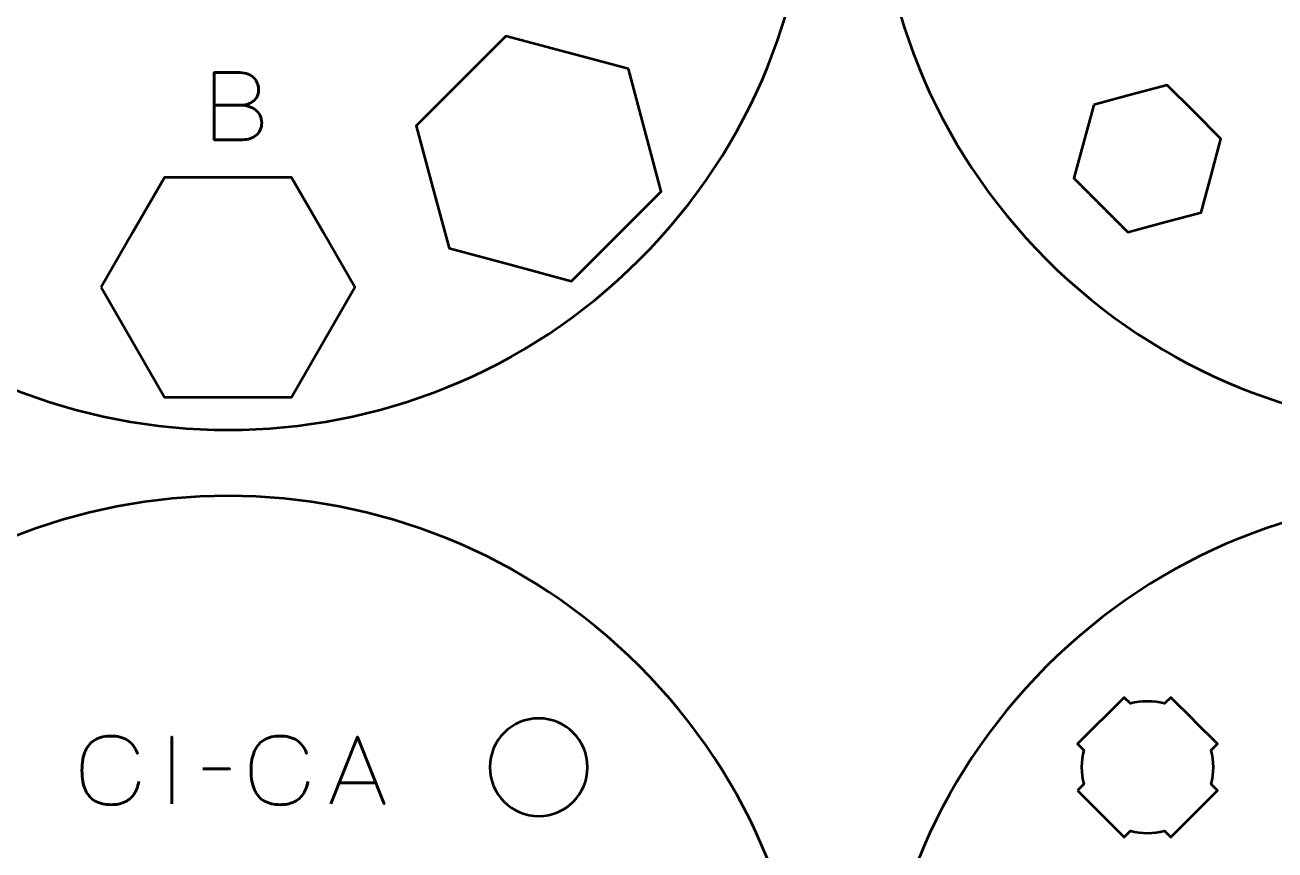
# Model space of a CAD drawing. Header units: centimetres. Extents: x -21 to 0, y -29.7 to 0.
# Drawn here: x -15.32 to -9.63, y -13.41 to -9.66 of the extents above; entities that cross this region are included whole.
import ezdxf

# ---------------------------------------------------------------- set-up
doc = ezdxf.new("R2010")
doc.units = ezdxf.units.CM
doc.header["$MEASUREMENT"] = 0
doc.layers.add('Layer 1', color=7, linetype='Continuous')

msp = doc.modelspace()

# ---------------------------------------------------------------- linework, layer by layer
at = {"layer": 'Layer 1', "color": 1, "lineweight": 53}
msp.add_open_spline([(-21.00003, -29.19995), (-21.00003, -29.19995), (-21.00003, -2.29992), (-21.00003, -2.29992), (-21.00003, -2.29992), (-21.00003, -2.21709), (-20.93286, -2.14992), (-20.85003, -2.14992), (-20.85003, -2.14992), (-20.7672, -2.14992), (-20.70003, -2.08275), (-20.70003, -1.99992), (-20.70003, -1.99992), (-20.70003, -1.91709), (-20.7672, -1.84992), (-20.85003, -1.84992), (-20.85003, -1.84992), (-20.93286, -1.84992), (-21.00003, -1.78275), (-21.00003, -1.69992), (-21.00003, -1.69992), (-21.00003, -1.61709), (-20.93286, -1.54992), (-20.85003, -1.54992), (-20.85003, -1.54992), (-20.7672, -1.54992), (-20.70003, -1.48275), (-20.70003, -1.39992), (-20.70003, -1.39992), (-20.70003, -1.31709), (-20.7672, -1.24992), (-20.85003, -1.24992), (-20.85003, -1.24992), (-20.93286, -1.24992), (-21.00003, -1.18275), (-21.00003, -1.09992), (-21.00003, -1.09992), (-21.00003, -1.09992), (-21.00003, -0.49992), (-21.00003, -0.49992), (-21.00003, -0.49992), (-21.00003, -0.22295), (-20.77694, 0.00004), (-20.49994, 0.00004), (-20.49994, 0.00004), (-20.49994, 0.00004), (-0.50008, 0.00004), (-0.50008, 0.00004), (-0.50008, 0.00004), (-0.22294, 0.00004), (0.00002, -0.22295), (0.00002, -0.49992), (0.00002, -0.49992), (0.00002, -0.49992), (0.00002, -29.19995), (0.00002, -29.19995), (0.00002, -29.19995), (0.00002, -29.47695), (-0.22294, -29.70004), (-0.50008, -29.70004), (-0.50008, -29.70004), (-0.50008, -29.70004), (-20.49994, -29.70004), (-20.49994, -29.70004), (-20.49994, -29.70004), (-20.77694, -29.70004), (-21.00003, -29.47695), (-21.00003, -29.19995)], degree=3, knots=[0, 0, 0, 0, 0.0588235, 0.0588235, 0.0588235, 0.0588235, 0.1176471, 0.1176471, 0.1176471, 0.1176471, 0.1764706, 0.1764706, 0.1764706, 0.1764706, 0.2352941, 0.2352941, 0.2352941, 0.2352941, 0.2941176, 0.2941176, 0.2941176, 0.2941176, 0.3529412, 0.3529412, 0.3529412, 0.3529412, 0.4117647, 0.4117647, 0.4117647, 0.4117647, 0.4705882, 0.4705882, 0.4705882, 0.4705882, 0.5294118, 0.5294118, 0.5294118, 0.5294118, 0.5882353, 0.5882353, 0.5882353, 0.5882353, 0.6470588, 0.6470588, 0.6470588, 0.6470588, 0.7058824, 0.7058824, 0.7058824, 0.7058824, 0.7647059, 0.7647059, 0.7647059, 0.7647059, 0.8235294, 0.8235294, 0.8235294, 0.8235294, 0.8823529, 0.8823529, 0.8823529, 0.8823529, 0.9411765, 0.9411765, 0.9411765, 0.9411765, 1, 1, 1, 1], dxfattribs=at)
at = {"layer": 'Layer 1', "color": 3, "lineweight": 53}
for points, knots in [([(-16.27379, -6.97608), (-15.83286, -6.53515), (-15.27506, -6.28229), (-14.69999, -6.21718), (-14.69999, -6.21718), (-14.69999, -6.21718), (-14.69999, -7.39992), (-14.69999, -7.39992), (-14.69999, -7.39992), (-14.69999, -7.39992), (-14.54998, -7.39992), (-14.54998, -7.39992), (-14.54998, -7.39992), (-14.54998, -7.39992), (-14.54998, -7.99986), (-14.54998, -7.99986), (-14.54998, -7.99986), (-14.54998, -7.99986), (-14.66999, -7.99986), (-14.66999, -7.99986), (-14.66999, -7.99986), (-14.66999, -7.99986), (-14.66999, -8.29986), (-14.66999, -8.29986), (-14.66999, -8.29986), (-14.66999, -8.29986), (-14.54998, -8.29986), (-14.54998, -8.29986), (-14.54998, -8.29986), (-14.54998, -8.29986), (-14.54998, -8.66485), (-14.54998, -8.66485), (-14.54998, -8.66485), (-14.54998, -8.66485), (-14.59658, -8.66485), (-14.59658, -8.66485), (-14.59658, -8.66485), (-14.64208, -8.71318), (-14.66998, -8.77826), (-14.66998, -8.84986), (-14.66998, -8.84986), (-14.66998, -8.92145), (-14.64208, -8.98653), (-14.5966, -9.03485), (-14.5966, -9.03485), (-14.5966, -9.03485), (-14.20336, -9.03485), (-14.20336, -9.03485), (-14.20336, -9.03485), (-14.15788, -8.98653), (-14.12998, -8.92145), (-14.12998, -8.84986), (-14.12998, -8.84986), (-14.12998, -8.77826), (-14.15788, -8.71318), (-14.20338, -8.66485), (-14.20338, -8.66485), (-14.20338, -8.66485), (-14.24998, -8.66485), (-14.24998, -8.66485), (-14.24998, -8.66485), (-14.24998, -8.66485), (-14.24998, -8.29986), (-14.24998, -8.29986), (-14.24998, -8.29986), (-14.24998, -8.29986), (-14.12999, -8.29986), (-14.12999, -8.29986), (-14.12999, -8.29986), (-14.12999, -8.29986), (-14.12999, -7.99986), (-14.12999, -7.99986), (-14.12999, -7.99986), (-14.12999, -7.99986), (-14.24998, -7.99986), (-14.24998, -7.99986), (-14.24998, -7.99986), (-14.24998, -7.99986), (-14.24998, -7.39992), (-14.24998, -7.39992), (-14.24998, -7.39992), (-14.24998, -7.39992), (-14.09999, -7.39992), (-14.09999, -7.39992), (-14.09999, -7.39992), (-14.09999, -7.39992), (-14.09999, -6.21716), (-14.09999, -6.21716), (-14.09999, -6.21716), (-13.52491, -6.28224), (-12.96709, -6.53515), (-12.52613, -6.97611), (-12.52613, -6.97611), (-11.49143, -8.01081), (-11.49143, -9.68905), (-12.52613, -10.72375), (-12.52613, -10.72375), (-13.56086, -11.75848), (-15.23909, -11.75848), (-16.27379, -10.72378), (-16.27379, -10.72378), (-17.30852, -9.68905), (-17.30852, -8.01081), (-16.27379, -6.97608)], [0, 0, 0, 0, 0.0384615, 0.0384615, 0.0384615, 0.0384615, 0.0769231, 0.0769231, 0.0769231, 0.0769231, 0.1153846, 0.1153846, 0.1153846, 0.1153846, 0.1538462, 0.1538462, 0.1538462, 0.1538462, 0.1923077, 0.1923077, 0.1923077, 0.1923077, 0.2307692, 0.2307692, 0.2307692, 0.2307692, 0.2692308, 0.2692308, 0.2692308, 0.2692308, 0.3076923, 0.3076923, 0.3076923, 0.3076923, 0.3461538, 0.3461538, 0.3461538, 0.3461538, 0.3846154, 0.3846154, 0.3846154, 0.3846154, 0.4230769, 0.4230769, 0.4230769, 0.4230769, 0.4615385, 0.4615385, 0.4615385, 0.4615385, 0.5, 0.5, 0.5, 0.5, 0.5384615, 0.5384615, 0.5384615, 0.5384615, 0.5769231, 0.5769231, 0.5769231, 0.5769231, 0.6153846, 0.6153846, 0.6153846, 0.6153846, 0.6538462, 0.6538462, 0.6538462, 0.6538462, 0.6923077, 0.6923077, 0.6923077, 0.6923077, 0.7307692, 0.7307692, 0.7307692, 0.7307692, 0.7692308, 0.7692308, 0.7692308, 0.7692308, 0.8076923, 0.8076923, 0.8076923, 0.8076923, 0.8461538, 0.8461538, 0.8461538, 0.8461538, 0.8846154, 0.8846154, 0.8846154, 0.8846154, 0.9230769, 0.9230769, 0.9230769, 0.9230769, 0.9615385, 0.9615385, 0.9615385, 0.9615385, 1, 1, 1, 1]), ([(-10.67379, -6.97608), (-10.23286, -6.53515), (-9.67506, -6.28229), (-9.09999, -6.21718), (-9.09999, -6.21718), (-9.09999, -6.21718), (-9.09999, -7.39992), (-9.09999, -7.39992), (-9.09999, -7.39992), (-9.09999, -7.39992), (-8.94998, -7.39992), (-8.94998, -7.39992), (-8.94998, -7.39992), (-8.94998, -7.39992), (-8.94998, -7.99986), (-8.94998, -7.99986), (-8.94998, -7.99986), (-8.94998, -7.99986), (-9.06999, -7.99986), (-9.06999, -7.99986), (-9.06999, -7.99986), (-9.06999, -7.99986), (-9.06999, -8.29986), (-9.06999, -8.29986), (-9.06999, -8.29986), (-9.06999, -8.29986), (-8.94998, -8.29986), (-8.94998, -8.29986), (-8.94998, -8.29986), (-8.94998, -8.29986), (-8.94998, -8.66485), (-8.94998, -8.66485), (-8.94998, -8.66485), (-8.94998, -8.66485), (-8.99658, -8.66485), (-8.99658, -8.66485), (-8.99658, -8.66485), (-9.04208, -8.71318), (-9.06998, -8.77826), (-9.06998, -8.84986), (-9.06998, -8.84986), (-9.06998, -8.92145), (-9.04208, -8.98653), (-8.9966, -9.03485), (-8.9966, -9.03485), (-8.9966, -9.03485), (-8.60336, -9.03485), (-8.60336, -9.03485), (-8.60336, -9.03485), (-8.55788, -8.98653), (-8.52998, -8.92145), (-8.52998, -8.84986), (-8.52998, -8.84986), (-8.52998, -8.77826), (-8.55788, -8.71318), (-8.60338, -8.66485), (-8.60338, -8.66485), (-8.60338, -8.66485), (-8.64998, -8.66485), (-8.64998, -8.66485), (-8.64998, -8.66485), (-8.64998, -8.66485), (-8.64998, -8.29986), (-8.64998, -8.29986), (-8.64998, -8.29986), (-8.64998, -8.29986), (-8.52999, -8.29986), (-8.52999, -8.29986), (-8.52999, -8.29986), (-8.52999, -8.29986), (-8.52999, -7.99986), (-8.52999, -7.99986), (-8.52999, -7.99986), (-8.52999, -7.99986), (-8.64998, -7.99986), (-8.64998, -7.99986), (-8.64998, -7.99986), (-8.64998, -7.99986), (-8.64998, -7.39992), (-8.64998, -7.39992), (-8.64998, -7.39992), (-8.64998, -7.39992), (-8.49999, -7.39992), (-8.49999, -7.39992), (-8.49999, -7.39992), (-8.49999, -7.39992), (-8.49999, -6.21716), (-8.49999, -6.21716), (-8.49999, -6.21716), (-7.92491, -6.28224), (-7.36709, -6.53515), (-6.92613, -6.97611), (-6.92613, -6.97611), (-5.89143, -8.01081), (-5.89143, -9.68905), (-6.92613, -10.72375), (-6.92613, -10.72375), (-7.96086, -11.75848), (-9.63909, -11.75848), (-10.67379, -10.72378), (-10.67379, -10.72378), (-11.70852, -9.68905), (-11.70852, -8.01081), (-10.67379, -6.97608)], [0, 0, 0, 0, 0.0384615, 0.0384615, 0.0384615, 0.0384615, 0.0769231, 0.0769231, 0.0769231, 0.0769231, 0.1153846, 0.1153846, 0.1153846, 0.1153846, 0.1538462, 0.1538462, 0.1538462, 0.1538462, 0.1923077, 0.1923077, 0.1923077, 0.1923077, 0.2307692, 0.2307692, 0.2307692, 0.2307692, 0.2692308, 0.2692308, 0.2692308, 0.2692308, 0.3076923, 0.3076923, 0.3076923, 0.3076923, 0.3461538, 0.3461538, 0.3461538, 0.3461538, 0.3846154, 0.3846154, 0.3846154, 0.3846154, 0.4230769, 0.4230769, 0.4230769, 0.4230769, 0.4615385, 0.4615385, 0.4615385, 0.4615385, 0.5, 0.5, 0.5, 0.5, 0.5384615, 0.5384615, 0.5384615, 0.5384615, 0.5769231, 0.5769231, 0.5769231, 0.5769231, 0.6153846, 0.6153846, 0.6153846, 0.6153846, 0.6538462, 0.6538462, 0.6538462, 0.6538462, 0.6923077, 0.6923077, 0.6923077, 0.6923077, 0.7307692, 0.7307692, 0.7307692, 0.7307692, 0.7692308, 0.7692308, 0.7692308, 0.7692308, 0.8076923, 0.8076923, 0.8076923, 0.8076923, 0.8461538, 0.8461538, 0.8461538, 0.8461538, 0.8846154, 0.8846154, 0.8846154, 0.8846154, 0.9230769, 0.9230769, 0.9230769, 0.9230769, 0.9615385, 0.9615385, 0.9615385, 0.9615385, 1, 1, 1, 1]), ([(-16.27383, -12.57613), (-15.23913, -11.54143), (-13.5609, -11.54143), (-12.52617, -12.57616), (-12.52617, -12.57616), (-11.49147, -13.61086), (-11.49147, -15.2891), (-12.52617, -16.3238), (-12.52617, -16.3238), (-13.5609, -17.35853), (-15.23913, -17.35853), (-16.27383, -16.32383), (-16.27383, -16.32383), (-17.30856, -15.2891), (-17.30856, -13.61086), (-16.27383, -12.57613)], [0, 0, 0, 0, 0.25, 0.25, 0.25, 0.25, 0.5, 0.5, 0.5, 0.5, 0.75, 0.75, 0.75, 0.75, 1, 1, 1, 1]), ([(-10.67383, -12.57613), (-9.63913, -11.54143), (-7.9609, -11.54143), (-6.92617, -12.57616), (-6.92617, -12.57616), (-5.89147, -13.61086), (-5.89147, -15.2891), (-6.92617, -16.3238), (-6.92617, -16.3238), (-7.9609, -17.35853), (-9.63913, -17.35853), (-10.67383, -16.32383), (-10.67383, -16.32383), (-11.70856, -15.2891), (-11.70856, -13.61086), (-10.67383, -12.57613)], [0, 0, 0, 0, 0.25, 0.25, 0.25, 0.25, 0.5, 0.5, 0.5, 0.5, 0.75, 0.75, 0.75, 0.75, 1, 1, 1, 1])]:
    msp.add_open_spline(points, degree=3, knots=knots, dxfattribs=at)
at = {"layer": 'Layer 1', "lineweight": 53}
for points, knots in [([(-12.57752, -9.85589), (-12.57752, -9.85589), (-12.50281, -10.13473), (-12.50281, -10.13473), (-12.50281, -10.13473), (-12.50281, -10.13473), (-12.42809, -10.41357), (-12.42809, -10.41357), (-12.42809, -10.41357), (-12.42809, -10.41357), (-12.63222, -10.61769), (-12.63222, -10.61769), (-12.63222, -10.61769), (-12.63222, -10.61769), (-12.83634, -10.82182), (-12.83634, -10.82182), (-12.83634, -10.82182), (-12.83634, -10.82182), (-13.11518, -10.7471), (-13.11518, -10.7471), (-13.11518, -10.7471), (-13.11518, -10.7471), (-13.39402, -10.67239), (-13.39402, -10.67239), (-13.39402, -10.67239), (-13.39402, -10.67239), (-13.46873, -10.39355), (-13.46873, -10.39355), (-13.46873, -10.39355), (-13.46873, -10.39355), (-13.54345, -10.11471), (-13.54345, -10.11471), (-13.54345, -10.11471), (-13.54345, -10.11471), (-13.33933, -9.91058), (-13.33933, -9.91058), (-13.33933, -9.91058), (-13.33933, -9.91058), (-13.1352, -9.70646), (-13.1352, -9.70646), (-13.1352, -9.70646), (-13.1352, -9.70646), (-12.85636, -9.78118), (-12.85636, -9.78118), (-12.85636, -9.78118), (-12.85636, -9.78118), (-12.57752, -9.85589), (-12.57752, -9.85589)], [0, 0, 0, 0, 0.0833333, 0.0833333, 0.0833333, 0.0833333, 0.1666667, 0.1666667, 0.1666667, 0.1666667, 0.25, 0.25, 0.25, 0.25, 0.3333333, 0.3333333, 0.3333333, 0.3333333, 0.4166667, 0.4166667, 0.4166667, 0.4166667, 0.5, 0.5, 0.5, 0.5, 0.5833333, 0.5833333, 0.5833333, 0.5833333, 0.6666667, 0.6666667, 0.6666667, 0.6666667, 0.75, 0.75, 0.75, 0.75, 0.8333333, 0.8333333, 0.8333333, 0.8333333, 0.9166667, 0.9166667, 0.9166667, 0.9166667, 1, 1, 1, 1]), ([(-10.45914, -10.01918), (-10.45914, -10.01918), (-10.29184, -9.97435), (-10.29184, -9.97435), (-10.29184, -9.97435), (-10.29184, -9.97435), (-10.12454, -9.92952), (-10.12454, -9.92952), (-10.12454, -9.92952), (-10.12454, -9.92952), (-10.00206, -10.05199), (-10.00206, -10.05199), (-10.00206, -10.05199), (-10.00206, -10.05199), (-9.87959, -10.17447), (-9.87959, -10.17447), (-9.87959, -10.17447), (-9.87959, -10.17447), (-9.92442, -10.34177), (-9.92442, -10.34177), (-9.92442, -10.34177), (-9.92442, -10.34177), (-9.96925, -10.50907), (-9.96925, -10.50907), (-9.96925, -10.50907), (-9.96925, -10.50907), (-10.13655, -10.5539), (-10.13655, -10.5539), (-10.13655, -10.5539), (-10.13655, -10.5539), (-10.30385, -10.59873), (-10.30385, -10.59873), (-10.30385, -10.59873), (-10.30385, -10.59873), (-10.42633, -10.47626), (-10.42633, -10.47626), (-10.42633, -10.47626), (-10.42633, -10.47626), (-10.5488, -10.35378), (-10.5488, -10.35378), (-10.5488, -10.35378), (-10.5488, -10.35378), (-10.50397, -10.18648), (-10.50397, -10.18648), (-10.50397, -10.18648), (-10.50397, -10.18648), (-10.45914, -10.01918), (-10.45914, -10.01918)], [0, 0, 0, 0, 0.0833333, 0.0833333, 0.0833333, 0.0833333, 0.1666667, 0.1666667, 0.1666667, 0.1666667, 0.25, 0.25, 0.25, 0.25, 0.3333333, 0.3333333, 0.3333333, 0.3333333, 0.4166667, 0.4166667, 0.4166667, 0.4166667, 0.5, 0.5, 0.5, 0.5, 0.5833333, 0.5833333, 0.5833333, 0.5833333, 0.6666667, 0.6666667, 0.6666667, 0.6666667, 0.75, 0.75, 0.75, 0.75, 0.8333333, 0.8333333, 0.8333333, 0.8333333, 0.9166667, 0.9166667, 0.9166667, 0.9166667, 1, 1, 1, 1]), ([(-14.97734, -10.84992), (-14.97734, -10.84992), (-14.833, -10.59993), (-14.833, -10.59993), (-14.833, -10.59993), (-14.833, -10.59993), (-14.68866, -10.34992), (-14.68866, -10.34992), (-14.68866, -10.34992), (-14.68866, -10.34992), (-14.39999, -10.34992), (-14.39999, -10.34992), (-14.39999, -10.34992), (-14.39999, -10.34992), (-14.11131, -10.34992), (-14.11131, -10.34992), (-14.11131, -10.34992), (-14.11131, -10.34992), (-13.96697, -10.59993), (-13.96697, -10.59993), (-13.96697, -10.59993), (-13.96697, -10.59993), (-13.82264, -10.84992), (-13.82264, -10.84992), (-13.82264, -10.84992), (-13.82264, -10.84992), (-13.96697, -11.09992), (-13.96697, -11.09992), (-13.96697, -11.09992), (-13.96697, -11.09992), (-14.11131, -11.34992), (-14.11131, -11.34992), (-14.11131, -11.34992), (-14.11131, -11.34992), (-14.39999, -11.34992), (-14.39999, -11.34992), (-14.39999, -11.34992), (-14.39999, -11.34992), (-14.68866, -11.34992), (-14.68866, -11.34992), (-14.68866, -11.34992), (-14.68866, -11.34992), (-14.833, -11.09992), (-14.833, -11.09992), (-14.833, -11.09992), (-14.833, -11.09992), (-14.97734, -10.84992), (-14.97734, -10.84992)], [0, 0, 0, 0, 0.0833333, 0.0833333, 0.0833333, 0.0833333, 0.1666667, 0.1666667, 0.1666667, 0.1666667, 0.25, 0.25, 0.25, 0.25, 0.3333333, 0.3333333, 0.3333333, 0.3333333, 0.4166667, 0.4166667, 0.4166667, 0.4166667, 0.5, 0.5, 0.5, 0.5, 0.5833333, 0.5833333, 0.5833333, 0.5833333, 0.6666667, 0.6666667, 0.6666667, 0.6666667, 0.75, 0.75, 0.75, 0.75, 0.8333333, 0.8333333, 0.8333333, 0.8333333, 0.9166667, 0.9166667, 0.9166667, 0.9166667, 1, 1, 1, 1]), ([(-10.53247, -13.14179), (-10.53247, -13.14179), (-10.50404, -13.11337), (-10.50404, -13.11337), (-10.50404, -13.11337), (-10.51761, -13.06256), (-10.51759, -13.0089), (-10.50403, -12.9581), (-10.50403, -12.9581), (-10.50403, -12.9581), (-10.53247, -12.92966), (-10.53247, -12.92966), (-10.53247, -12.92966), (-10.53247, -12.92966), (-10.32034, -12.71753), (-10.32034, -12.71753), (-10.32034, -12.71753), (-10.32034, -12.71753), (-10.29192, -12.74595), (-10.29192, -12.74595), (-10.29192, -12.74595), (-10.24111, -12.73237), (-10.18741, -12.73234), (-10.13657, -12.7459), (-10.13657, -12.7459), (-10.13657, -12.7459), (-10.10821, -12.71753), (-10.10821, -12.71753), (-10.10821, -12.71753), (-10.10821, -12.71753), (-10.00538, -12.82036), (-10.00538, -12.82036), (-10.00538, -12.82036), (-10.00538, -12.82036), (-10.00205, -12.8236), (-10.00205, -12.8236), (-10.00205, -12.8236), (-10.00205, -12.8236), (-9.99881, -12.82693), (-9.99881, -12.82693), (-9.99881, -12.82693), (-9.99881, -12.82693), (-9.89607, -12.92966), (-9.89607, -12.92966), (-9.89607, -12.92966), (-9.89607, -12.92966), (-9.92441, -12.958), (-9.92441, -12.958), (-9.92441, -12.958), (-9.91082, -13.00885), (-9.91081, -13.0626), (-9.9244, -13.11347), (-9.9244, -13.11347), (-9.9244, -13.11347), (-9.89607, -13.14179), (-9.89607, -13.14179), (-9.89607, -13.14179), (-9.89607, -13.14179), (-9.99739, -13.24311), (-9.99739, -13.24311), (-9.99739, -13.24311), (-9.99739, -13.24311), (-10.00205, -13.24788), (-10.00205, -13.24788), (-10.00205, -13.24788), (-10.00205, -13.24788), (-10.00683, -13.25255), (-10.00683, -13.25255), (-10.00683, -13.25255), (-10.00683, -13.25255), (-10.10821, -13.35393), (-10.10821, -13.35393), (-10.10821, -13.35393), (-10.10821, -13.35393), (-10.13656, -13.32557), (-10.13656, -13.32557), (-10.13656, -13.32557), (-10.1874, -13.33913), (-10.24112, -13.33913), (-10.29195, -13.32554), (-10.29195, -13.32554), (-10.29195, -13.32554), (-10.32034, -13.35393), (-10.32034, -13.35393), (-10.32034, -13.35393), (-10.32034, -13.35393), (-10.53247, -13.14179), (-10.53247, -13.14179)], [0, 0, 0, 0, 0.0454545, 0.0454545, 0.0454545, 0.0454545, 0.0909091, 0.0909091, 0.0909091, 0.0909091, 0.1363636, 0.1363636, 0.1363636, 0.1363636, 0.1818182, 0.1818182, 0.1818182, 0.1818182, 0.2272727, 0.2272727, 0.2272727, 0.2272727, 0.2727273, 0.2727273, 0.2727273, 0.2727273, 0.3181818, 0.3181818, 0.3181818, 0.3181818, 0.3636364, 0.3636364, 0.3636364, 0.3636364, 0.4090909, 0.4090909, 0.4090909, 0.4090909, 0.4545455, 0.4545455, 0.4545455, 0.4545455, 0.5, 0.5, 0.5, 0.5, 0.5454545, 0.5454545, 0.5454545, 0.5454545, 0.5909091, 0.5909091, 0.5909091, 0.5909091, 0.6363636, 0.6363636, 0.6363636, 0.6363636, 0.6818182, 0.6818182, 0.6818182, 0.6818182, 0.7272727, 0.7272727, 0.7272727, 0.7272727, 0.7727273, 0.7727273, 0.7727273, 0.7727273, 0.8181818, 0.8181818, 0.8181818, 0.8181818, 0.8636364, 0.8636364, 0.8636364, 0.8636364, 0.9090909, 0.9090909, 0.9090909, 0.9090909, 0.9545455, 0.9545455, 0.9545455, 0.9545455, 1, 1, 1, 1]), ([(-12.98582, -12.81325), (-12.86296, -12.81325), (-12.76332, -12.91289), (-12.76332, -13.03575), (-12.76332, -13.03575), (-12.76332, -13.15862), (-12.86296, -13.25825), (-12.98582, -13.25825), (-12.98582, -13.25825), (-13.10868, -13.25825), (-13.20832, -13.15862), (-13.20832, -13.03575), (-13.20832, -13.03575), (-13.20832, -12.91289), (-13.10868, -12.81325), (-12.98582, -12.81325)], [0, 0, 0, 0, 0.25, 0.25, 0.25, 0.25, 0.5, 0.5, 0.5, 0.5, 0.75, 0.75, 0.75, 0.75, 1, 1, 1, 1])]:
    msp.add_open_spline(points, degree=3, knots=knots, dxfattribs=at)
at = {"layer": 'Layer 1', "color": 5, "lineweight": 53}
for points, knots in [([(-14.46288, -10.02102), (-14.46288, -10.02102), (-14.34562, -10.02102), (-14.34562, -10.02102), (-14.34562, -10.02102), (-14.33038, -10.02095), (-14.3174, -10.01884), (-14.30646, -10.01467), (-14.30646, -10.01467), (-14.29559, -10.01058), (-14.28678, -10.00501), (-14.27993, -9.99802), (-14.27993, -9.99802), (-14.27309, -9.99104), (-14.26815, -9.98314), (-14.26504, -9.97439), (-14.26504, -9.97439), (-14.26201, -9.96571), (-14.2606, -9.95668), (-14.26095, -9.94737), (-14.26095, -9.94737), (-14.26138, -9.93805), (-14.26335, -9.92902), (-14.26688, -9.9202), (-14.26688, -9.9202), (-14.27034, -9.91138), (-14.27556, -9.90341), (-14.2824, -9.89628), (-14.2824, -9.89628), (-14.28924, -9.88916), (-14.29778, -9.88351), (-14.30815, -9.87935), (-14.30815, -9.87935), (-14.31853, -9.87512), (-14.33073, -9.87293), (-14.34477, -9.87286), (-14.34477, -9.87286), (-14.34477, -9.87286), (-14.46288, -9.87286), (-14.46288, -9.87286), (-14.46288, -9.87286), (-14.46288, -9.87286), (-14.46288, -10.17808), (-14.46288, -10.17808), (-14.46288, -10.17808), (-14.46288, -10.17808), (-14.33292, -10.17808), (-14.33292, -10.17808), (-14.33292, -10.17808), (-14.32078, -10.17808), (-14.30949, -10.17632), (-14.29905, -10.17286), (-14.29905, -10.17286), (-14.28861, -10.16933), (-14.27951, -10.16432), (-14.27161, -10.15762), (-14.27161, -10.15762), (-14.26377, -10.15099), (-14.25764, -10.14294), (-14.25326, -10.13342), (-14.25326, -10.13342), (-14.24889, -10.12389), (-14.24663, -10.1131), (-14.24656, -10.10103), (-14.24656, -10.10103), (-14.24684, -10.0889), (-14.24938, -10.07796), (-14.25425, -10.06816), (-14.25425, -10.06816), (-14.25912, -10.05835), (-14.26589, -10.04995), (-14.27464, -10.0429), (-14.27464, -10.0429), (-14.28339, -10.03591), (-14.29383, -10.03048), (-14.30583, -10.02674), (-14.30583, -10.02674), (-14.31782, -10.023), (-14.33108, -10.0211), (-14.34562, -10.02102), (-14.34562, -10.02102), (-14.33108, -10.0211), (-14.31782, -10.023), (-14.30583, -10.02674), (-14.30583, -10.02674), (-14.29383, -10.03048), (-14.28339, -10.03591), (-14.27464, -10.0429), (-14.27464, -10.0429), (-14.26589, -10.04995), (-14.25912, -10.05835), (-14.25425, -10.06816), (-14.25425, -10.06816), (-14.24938, -10.07796), (-14.24684, -10.0889), (-14.24656, -10.10103), (-14.24656, -10.10103), (-14.24663, -10.1131), (-14.24889, -10.12389), (-14.25326, -10.13342), (-14.25326, -10.13342), (-14.25764, -10.14294), (-14.26377, -10.15099), (-14.27161, -10.15762), (-14.27161, -10.15762), (-14.27951, -10.16432), (-14.28861, -10.16933), (-14.29905, -10.17286), (-14.29905, -10.17286), (-14.30949, -10.17632), (-14.32078, -10.17808), (-14.33292, -10.17808), (-14.33292, -10.17808), (-14.33292, -10.17808), (-14.46288, -10.17808), (-14.46288, -10.17808), (-14.46288, -10.17808), (-14.46288, -10.17808), (-14.46288, -9.87286), (-14.46288, -9.87286), (-14.46288, -9.87286), (-14.46288, -9.87286), (-14.34477, -9.87286), (-14.34477, -9.87286), (-14.34477, -9.87286), (-14.33073, -9.87293), (-14.31853, -9.87512), (-14.30815, -9.87935), (-14.30815, -9.87935), (-14.29778, -9.88351), (-14.28924, -9.88916), (-14.2824, -9.89628), (-14.2824, -9.89628), (-14.27556, -9.90341), (-14.27034, -9.91138), (-14.26688, -9.9202), (-14.26688, -9.9202), (-14.26335, -9.92902), (-14.26138, -9.93805), (-14.26095, -9.94737), (-14.26095, -9.94737), (-14.2606, -9.95668), (-14.26201, -9.96571), (-14.26504, -9.97439), (-14.26504, -9.97439), (-14.26815, -9.98314), (-14.27309, -9.99104), (-14.27993, -9.99802), (-14.27993, -9.99802), (-14.28678, -10.00501), (-14.29559, -10.01058), (-14.30646, -10.01467), (-14.30646, -10.01467), (-14.3174, -10.01884), (-14.33038, -10.02095), (-14.34562, -10.02102), (-14.34562, -10.02102), (-14.34562, -10.02102), (-14.46288, -10.02102), (-14.46288, -10.02102)], [0, 0, 0, 0, 0.025, 0.025, 0.025, 0.025, 0.05, 0.05, 0.05, 0.05, 0.075, 0.075, 0.075, 0.075, 0.1, 0.1, 0.1, 0.1, 0.125, 0.125, 0.125, 0.125, 0.15, 0.15, 0.15, 0.15, 0.175, 0.175, 0.175, 0.175, 0.2, 0.2, 0.2, 0.2, 0.225, 0.225, 0.225, 0.225, 0.25, 0.25, 0.25, 0.25, 0.275, 0.275, 0.275, 0.275, 0.3, 0.3, 0.3, 0.3, 0.325, 0.325, 0.325, 0.325, 0.35, 0.35, 0.35, 0.35, 0.375, 0.375, 0.375, 0.375, 0.4, 0.4, 0.4, 0.4, 0.425, 0.425, 0.425, 0.425, 0.45, 0.45, 0.45, 0.45, 0.475, 0.475, 0.475, 0.475, 0.5, 0.5, 0.5, 0.5, 0.525, 0.525, 0.525, 0.525, 0.55, 0.55, 0.55, 0.55, 0.575, 0.575, 0.575, 0.575, 0.6, 0.6, 0.6, 0.6, 0.625, 0.625, 0.625, 0.625, 0.65, 0.65, 0.65, 0.65, 0.675, 0.675, 0.675, 0.675, 0.7, 0.7, 0.7, 0.7, 0.725, 0.725, 0.725, 0.725, 0.75, 0.75, 0.75, 0.75, 0.775, 0.775, 0.775, 0.775, 0.8, 0.8, 0.8, 0.8, 0.825, 0.825, 0.825, 0.825, 0.85, 0.85, 0.85, 0.85, 0.875, 0.875, 0.875, 0.875, 0.9, 0.9, 0.9, 0.9, 0.925, 0.925, 0.925, 0.925, 0.95, 0.95, 0.95, 0.95, 0.975, 0.975, 0.975, 0.975, 1, 1, 1, 1]), ([(-14.80603, -13.10037), (-14.81055, -13.12457), (-14.81845, -13.14454), (-14.82953, -13.1602), (-14.82953, -13.1602), (-14.84067, -13.1758), (-14.85493, -13.18737), (-14.87228, -13.19492), (-14.87228, -13.19492), (-14.88957, -13.20247), (-14.90989, -13.20628), (-14.93303, -13.20621), (-14.93303, -13.20621), (-14.96118, -13.20628), (-14.9851, -13.20084), (-15.00472, -13.18977), (-15.00472, -13.18977), (-15.02433, -13.17876), (-15.03929, -13.16176), (-15.04959, -13.13869), (-15.04959, -13.13869), (-15.05989, -13.11561), (-15.06504, -13.08605), (-15.06511, -13.05), (-15.06511, -13.05), (-15.06504, -13.01409), (-15.05989, -12.98459), (-15.04959, -12.96152), (-15.04959, -12.96152), (-15.03929, -12.93845), (-15.02433, -12.92138), (-15.00472, -12.9103), (-15.00472, -12.9103), (-14.9851, -12.89922), (-14.96118, -12.89372), (-14.93303, -12.89379), (-14.93303, -12.89379), (-14.9029, -12.89372), (-14.87765, -12.90014), (-14.85733, -12.91305), (-14.85733, -12.91305), (-14.83708, -12.92596), (-14.82219, -12.94593), (-14.81281, -12.97295), (-14.81281, -12.97295), (-14.82219, -12.94593), (-14.83708, -12.92596), (-14.85733, -12.91305), (-14.85733, -12.91305), (-14.87765, -12.90014), (-14.9029, -12.89372), (-14.93303, -12.89379), (-14.93303, -12.89379), (-14.96118, -12.89372), (-14.9851, -12.89922), (-15.00472, -12.9103), (-15.00472, -12.9103), (-15.02433, -12.92138), (-15.03929, -12.93845), (-15.04959, -12.96152), (-15.04959, -12.96152), (-15.05989, -12.98459), (-15.06504, -13.01409), (-15.06511, -13.05), (-15.06511, -13.05), (-15.06504, -13.08605), (-15.05989, -13.11561), (-15.04959, -13.13869), (-15.04959, -13.13869), (-15.03929, -13.16176), (-15.02433, -13.17876), (-15.00472, -13.18977), (-15.00472, -13.18977), (-14.9851, -13.20084), (-14.96118, -13.20628), (-14.93303, -13.20621), (-14.93303, -13.20621), (-14.90989, -13.20628), (-14.88957, -13.20247), (-14.87228, -13.19492), (-14.87228, -13.19492), (-14.85493, -13.18737), (-14.84067, -13.1758), (-14.82953, -13.1602), (-14.82953, -13.1602), (-14.81845, -13.14454), (-14.81055, -13.12457), (-14.80603, -13.10037)], [0, 0, 0, 0, 0.0454545, 0.0454545, 0.0454545, 0.0454545, 0.0909091, 0.0909091, 0.0909091, 0.0909091, 0.1363636, 0.1363636, 0.1363636, 0.1363636, 0.1818182, 0.1818182, 0.1818182, 0.1818182, 0.2272727, 0.2272727, 0.2272727, 0.2272727, 0.2727273, 0.2727273, 0.2727273, 0.2727273, 0.3181818, 0.3181818, 0.3181818, 0.3181818, 0.3636364, 0.3636364, 0.3636364, 0.3636364, 0.4090909, 0.4090909, 0.4090909, 0.4090909, 0.4545455, 0.4545455, 0.4545455, 0.4545455, 0.5, 0.5, 0.5, 0.5, 0.5454545, 0.5454545, 0.5454545, 0.5454545, 0.5909091, 0.5909091, 0.5909091, 0.5909091, 0.6363636, 0.6363636, 0.6363636, 0.6363636, 0.6818182, 0.6818182, 0.6818182, 0.6818182, 0.7272727, 0.7272727, 0.7272727, 0.7272727, 0.7727273, 0.7727273, 0.7727273, 0.7727273, 0.8181818, 0.8181818, 0.8181818, 0.8181818, 0.8636364, 0.8636364, 0.8636364, 0.8636364, 0.9090909, 0.9090909, 0.9090909, 0.9090909, 0.9545455, 0.9545455, 0.9545455, 0.9545455, 1, 1, 1, 1]), ([(-14.65617, -13.20282), (-14.65617, -13.20282), (-14.65617, -12.8976), (-14.65617, -12.8976), (-14.65617, -12.8976), (-14.65617, -12.8976), (-14.65617, -13.20282), (-14.65617, -13.20282)], [0, 0, 0, 0, 0.5, 0.5, 0.5, 0.5, 1, 1, 1, 1]), ([(-14.03599, -13.10037), (-14.04051, -13.12457), (-14.04841, -13.14454), (-14.05949, -13.1602), (-14.05949, -13.1602), (-14.07063, -13.1758), (-14.08489, -13.18737), (-14.10224, -13.19492), (-14.10224, -13.19492), (-14.11953, -13.20247), (-14.13985, -13.20628), (-14.16299, -13.20621), (-14.16299, -13.20621), (-14.19114, -13.20628), (-14.21506, -13.20084), (-14.23468, -13.18977), (-14.23468, -13.18977), (-14.25429, -13.17876), (-14.26925, -13.16176), (-14.27955, -13.13869), (-14.27955, -13.13869), (-14.28985, -13.11561), (-14.295, -13.08605), (-14.29507, -13.05), (-14.29507, -13.05), (-14.295, -13.01409), (-14.28985, -12.98459), (-14.27955, -12.96152), (-14.27955, -12.96152), (-14.26925, -12.93845), (-14.25429, -12.92138), (-14.23468, -12.9103), (-14.23468, -12.9103), (-14.21506, -12.89922), (-14.19114, -12.89372), (-14.16299, -12.89379), (-14.16299, -12.89379), (-14.13286, -12.89372), (-14.10761, -12.90014), (-14.08729, -12.91305), (-14.08729, -12.91305), (-14.06704, -12.92596), (-14.05215, -12.94593), (-14.04277, -12.97295), (-14.04277, -12.97295), (-14.05215, -12.94593), (-14.06704, -12.92596), (-14.08729, -12.91305), (-14.08729, -12.91305), (-14.10761, -12.90014), (-14.13286, -12.89372), (-14.16299, -12.89379), (-14.16299, -12.89379), (-14.19114, -12.89372), (-14.21506, -12.89922), (-14.23468, -12.9103), (-14.23468, -12.9103), (-14.25429, -12.92138), (-14.26925, -12.93845), (-14.27955, -12.96152), (-14.27955, -12.96152), (-14.28985, -12.98459), (-14.295, -13.01409), (-14.29507, -13.05), (-14.29507, -13.05), (-14.295, -13.08605), (-14.28985, -13.11561), (-14.27955, -13.13869), (-14.27955, -13.13869), (-14.26925, -13.16176), (-14.25429, -13.17876), (-14.23468, -13.18977), (-14.23468, -13.18977), (-14.21506, -13.20084), (-14.19114, -13.20628), (-14.16299, -13.20621), (-14.16299, -13.20621), (-14.13985, -13.20628), (-14.11953, -13.20247), (-14.10224, -13.19492), (-14.10224, -13.19492), (-14.08489, -13.18737), (-14.07063, -13.1758), (-14.05949, -13.1602), (-14.05949, -13.1602), (-14.04841, -13.14454), (-14.04051, -13.12457), (-14.03599, -13.10037)], [0, 0, 0, 0, 0.0454545, 0.0454545, 0.0454545, 0.0454545, 0.0909091, 0.0909091, 0.0909091, 0.0909091, 0.1363636, 0.1363636, 0.1363636, 0.1363636, 0.1818182, 0.1818182, 0.1818182, 0.1818182, 0.2272727, 0.2272727, 0.2272727, 0.2272727, 0.2727273, 0.2727273, 0.2727273, 0.2727273, 0.3181818, 0.3181818, 0.3181818, 0.3181818, 0.3636364, 0.3636364, 0.3636364, 0.3636364, 0.4090909, 0.4090909, 0.4090909, 0.4090909, 0.4545455, 0.4545455, 0.4545455, 0.4545455, 0.5, 0.5, 0.5, 0.5, 0.5454545, 0.5454545, 0.5454545, 0.5454545, 0.5909091, 0.5909091, 0.5909091, 0.5909091, 0.6363636, 0.6363636, 0.6363636, 0.6363636, 0.6818182, 0.6818182, 0.6818182, 0.6818182, 0.7272727, 0.7272727, 0.7272727, 0.7272727, 0.7727273, 0.7727273, 0.7727273, 0.7727273, 0.8181818, 0.8181818, 0.8181818, 0.8181818, 0.8636364, 0.8636364, 0.8636364, 0.8636364, 0.9090909, 0.9090909, 0.9090909, 0.9090909, 0.9545455, 0.9545455, 0.9545455, 0.9545455, 1, 1, 1, 1]), ([(-13.93185, -13.20282), (-13.93185, -13.20282), (-13.81078, -12.8976), (-13.81078, -12.8976), (-13.81078, -12.8976), (-13.81078, -12.8976), (-13.68928, -13.20282), (-13.68928, -13.20282), (-13.68928, -13.20282), (-13.68928, -13.20282), (-13.81078, -12.8976), (-13.81078, -12.8976), (-13.81078, -12.8976), (-13.81078, -12.8976), (-13.93185, -13.20282), (-13.93185, -13.20282)], [0, 0, 0, 0, 0.25, 0.25, 0.25, 0.25, 0.5, 0.5, 0.5, 0.5, 0.75, 0.75, 0.75, 0.75, 1, 1, 1, 1]), ([(-14.5152, -13.04322), (-14.5152, -13.04322), (-14.39201, -13.04322), (-14.39201, -13.04322), (-14.39201, -13.04322), (-14.39201, -13.04322), (-14.5152, -13.04322), (-14.5152, -13.04322)], [0, 0, 0, 0, 0.5, 0.5, 0.5, 0.5, 1, 1, 1, 1]), ([(-13.89375, -13.10672), (-13.89375, -13.10672), (-13.72781, -13.10672), (-13.72781, -13.10672), (-13.72781, -13.10672), (-13.72781, -13.10672), (-13.89375, -13.10672), (-13.89375, -13.10672)], [0, 0, 0, 0, 0.5, 0.5, 0.5, 0.5, 1, 1, 1, 1])]:
    msp.add_open_spline(points, degree=3, knots=knots, dxfattribs=at)

doc.saveas('drawing.dxf')
